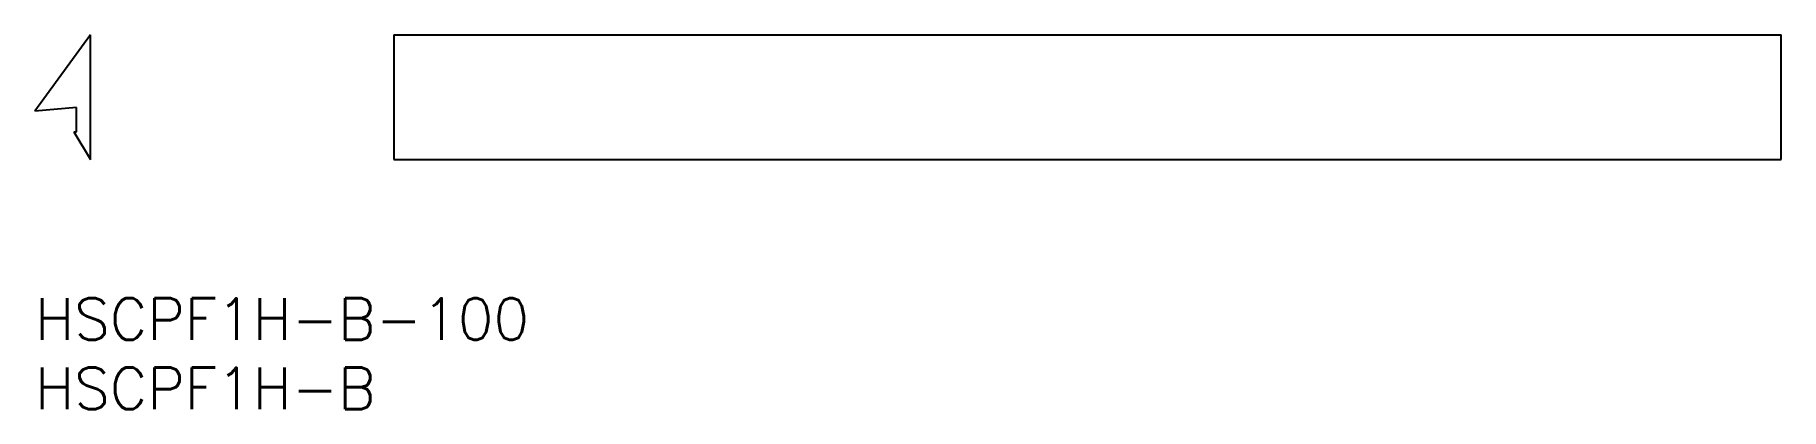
# Model space of a CAD drawing. Extents: x 0 to 126, y -8 to 19.
import ezdxf

# ---------------------------------------------------------------- set-up
doc = ezdxf.new("R2010")
doc.units = 0
doc.header["$LTSCALE"] = 0.5
doc.layers.add('MSM_CONTINUOUS', color=7, linetype='CONTINUOUS')
doc.layers.add('MSM_PART_NUMBER', color=7, linetype='CONTINUOUS')
doc.styles.get("Standard").update_dxf_attribs({"font": 'txt.shx', "height": 3, "bigfont": 'bigfont.shx'})

# ---------------------------------------------------------------- blocks, each defined once
blk = doc.blocks.new('*U6')
at = {"layer": 'MSM_PART_NUMBER'}
blk.add_text('HSCPF1H-B-100', height=3, dxfattribs=at).set_placement((0, -3))
blk = doc.blocks.new('*U7')
at = {"layer": 'MSM_PART_NUMBER'}
blk.add_text('HSCPF1H-B', height=3, dxfattribs=at).set_placement((0, -8))

msp = doc.modelspace()

# ---------------------------------------------------------------- linework, layer by layer
at = {"layer": 'MSM_CONTINUOUS'}
for p, q in [((4, 19), (0, 13.5)), ((4, 10), (4, 19)), ((25.86, 19), (25.86, 10)), ((25.86, 19), (125.86, 19)), ((125.86, 10), (125.86, 19)), ((3, 13.76), (0, 13.5)), ((3, 12), (3, 13.76)), ((2.8, 12), (3, 12)), ((2.8, 12), (4, 10)), ((25.86, 10), (125.86, 10))]:
    msp.add_line(p, q, dxfattribs=at)

# ---------------------------------------------------------------- block references
for name in ['*U6', '*U7']:
    msp.add_blockref(name, (0, 0), dxfattribs=at)

doc.saveas('drawing.dxf')
